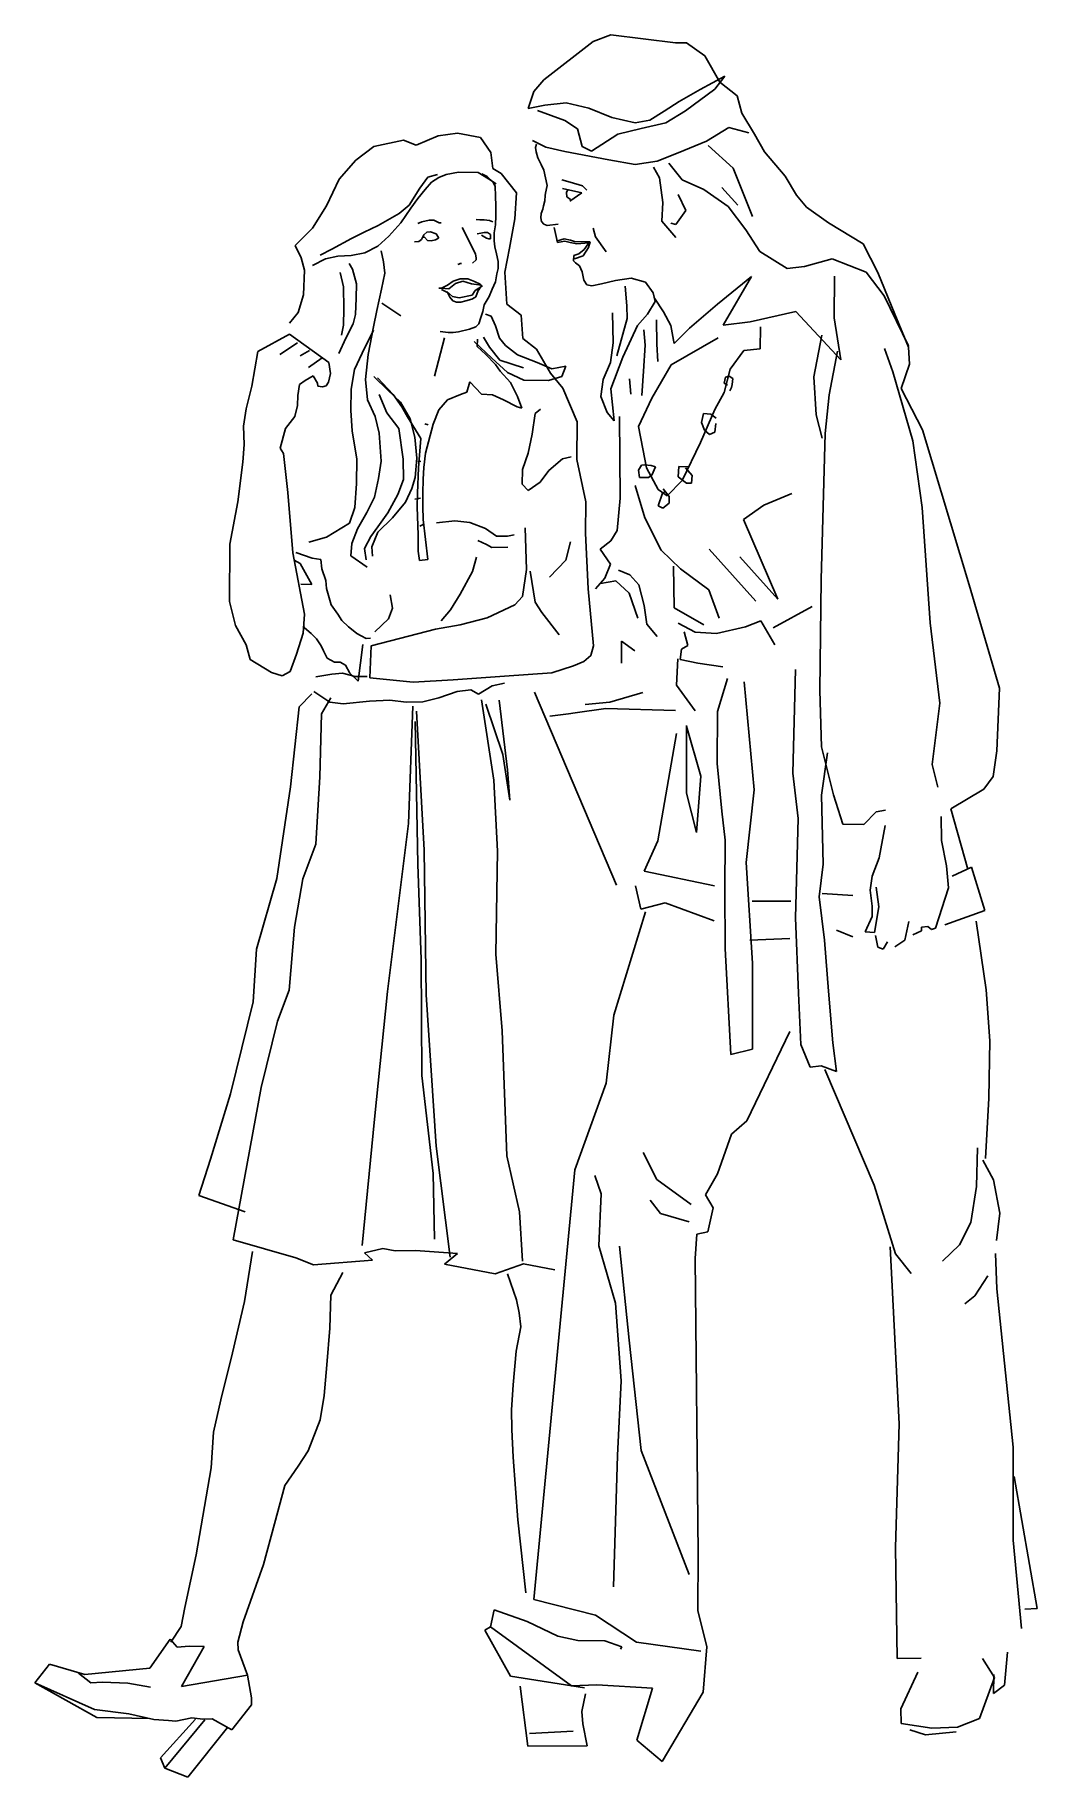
# Model space of a CAD drawing. Extents: x 349.4 to 359.1, y 157.5 to 174.4.
import ezdxf

# ---------------------------------------------------------------- set-up
doc = ezdxf.new("R2010")
doc.units = 0
doc.header["$LTSCALE"] = 12
doc.header["$MEASUREMENT"] = 0
doc.layers.get('0').update_dxf_attribs({"linetype": 'CONTINUOUS'})

# ---------------------------------------------------------------- blocks, each defined once
blk = doc.blocks.new('PEOPLE1')
for p, q in [((0.0229, 1.6618), (0.0056, 1.6554)), ((0.0858, 1.6542), (0.0229, 1.6618)), ((0.0056, 1.6554), (-0.042, 1.6181)), ((0.0965, 1.654), (0.0858, 1.6542)), ((0.1141, 1.6413), (0.0965, 1.654)), ((0.1287, 1.616), (0.1141, 1.6413)), ((-0.042, 1.6181), (-0.0517, 1.6069)), ((0.0891, 1.597), (0.1095, 1.6086)), ((0.1238, 1.6089), (0.0954, 1.5879)), ((0.1095, 1.6086), (0.1335, 1.6218)), ((0.1335, 1.6218), (0.1238, 1.6089)), ((0.1456, 1.6026), (0.1287, 1.616)), ((-0.0517, 1.6069), (-0.0574, 1.5903)), ((-0.0574, 1.5903), (-0.0412, 1.5936)), ((-0.0412, 1.5936), (-0.0205, 1.5957)), ((-0.0205, 1.5957), (0.0015, 1.5906)), ((0.0015, 1.5906), (0.024, 1.5814)), ((0.0747, 1.5878), (0.0891, 1.597)), ((0.1501, 1.5859), (0.1456, 1.6026)), ((-0.0219, 1.5786), (-0.0484, 1.5885)), ((-0.0095, 1.5706), (-0.0219, 1.5786)), ((0.024, 1.5814), (0.0465, 1.5763)), ((0.0465, 1.5763), (0.0608, 1.579)), ((0.0762, 1.5763), (0.0524, 1.5708)), ((0.0608, 1.579), (0.0747, 1.5878)), ((0.0954, 1.5879), (0.0762, 1.5763)), ((0.1624, 1.5655), (0.1501, 1.5859)), ((-0.1785, 1.5596), (-0.2071, 1.5534)), ((-0.1662, 1.5547), (-0.1785, 1.5596)), ((-0.1446, 1.5638), (-0.1662, 1.5547)), ((-0.1261, 1.5664), (-0.1446, 1.5638)), ((-0.1035, 1.562), (-0.1261, 1.5664)), ((-0.0937, 1.5476), (-0.1035, 1.562)), ((-0.0402, 1.5528), (-0.0532, 1.5592)), ((-0.005, 1.5533), (-0.0095, 1.5706)), ((0.0297, 1.5652), (0.004, 1.5489)), ((0.0524, 1.5708), (0.0297, 1.5652)), ((0.1159, 1.5586), (0.0884, 1.5471)), ((0.1375, 1.5718), (0.1159, 1.5586)), ((0.1569, 1.5668), (0.1375, 1.5718)), ((0.1721, 1.5482), (0.1624, 1.5655)), ((-0.2247, 1.5401), (-0.2409, 1.5218)), ((-0.2071, 1.5534), (-0.2247, 1.5401)), ((-0.0916, 1.5321), (-0.0937, 1.5476)), ((-0.0492, 1.5556), (-0.0501, 1.5524)), ((-0.0501, 1.5524), (-0.0495, 1.5483)), ((-0.0495, 1.5483), (-0.0479, 1.5423)), ((-0.0479, 1.5423), (-0.0448, 1.536)), ((-0.0218, 1.5486), (-0.0402, 1.5528)), ((0.021, 1.5404), (-0.0218, 1.5486)), ((0.004, 1.5489), (-0.005, 1.5533)), ((0.0466, 1.5359), (0.021, 1.5404)), ((0.0884, 1.5471), (0.068, 1.5391)), ((0.1175, 1.5543), (0.1416, 1.5325)), ((0.192, 1.5246), (0.1721, 1.5482)), ((-0.1548, 1.5236), (-0.1626, 1.513)), ((-0.1452, 1.5263), (-0.1548, 1.5236)), ((-0.1441, 1.5234), (-0.1513, 1.5187)), ((-0.1369, 1.5262), (-0.1441, 1.5234)), ((-0.125, 1.5284), (-0.1369, 1.5262)), ((-0.1059, 1.5281), (-0.125, 1.5284)), ((-0.0958, 1.522), (-0.1059, 1.5281)), ((-0.097, 1.5244), (-0.1024, 1.5268)), ((-0.0918, 1.519), (-0.097, 1.5244)), ((-0.0834, 1.5272), (-0.0916, 1.5321)), ((-0.0687, 1.5085), (-0.0834, 1.5272)), ((-0.0448, 1.536), (-0.0422, 1.5303)), ((-0.0422, 1.5303), (-0.0388, 1.5155)), ((0.068, 1.5391), (0.0466, 1.5359)), ((0.0644, 1.5332), (0.0701, 1.5229)), ((0.0701, 1.5229), (0.0733, 1.4991)), ((0.0792, 1.5371), (0.092, 1.5209)), ((0.1416, 1.5325), (0.1604, 1.4853)), ((0.203, 1.5061), (0.192, 1.5246)), ((-0.2409, 1.5218), (-0.2532, 1.4959)), ((-0.1626, 1.513), (-0.173, 1.4965)), ((-0.1573, 1.5117), (-0.1646, 1.5028)), ((-0.1513, 1.5187), (-0.1573, 1.5117)), ((-0.0883, 1.5171), (-0.0958, 1.522)), ((-0.0895, 1.5147), (-0.0918, 1.519)), ((-0.089, 1.5052), (-0.0895, 1.5147)), ((-0.0703, 1.483), (-0.0687, 1.5085)), ((-0.0407, 1.5058), (-0.0404, 1.5082)), ((-0.0404, 1.5082), (-0.0388, 1.5155)), ((-0.0247, 1.521), (-0.0165, 1.5188)), ((-0.0239, 1.5127), (-0.0051, 1.5083)), ((-0.0191, 1.5111), (-0.02, 1.5086)), ((-0.02, 1.5086), (-0.0198, 1.5044)), ((-0.0051, 1.5083), (-0.0169, 1.5002)), ((-0.0165, 1.5188), (-0.0045, 1.5151)), ((-0.0045, 1.5151), (-0.0003, 1.5111)), ((0.0882, 1.5067), (0.0958, 1.4911)), ((0.092, 1.5209), (0.1133, 1.5116)), ((0.1133, 1.5116), (0.1368, 1.4952)), ((0.1306, 1.5137), (0.1463, 1.4963)), ((0.2129, 1.4945), (0.203, 1.5061)), ((-0.2532, 1.4959), (-0.2666, 1.4742)), ((-0.173, 1.4965), (-0.1827, 1.4883)), ((-0.1712, 1.4934), (-0.1809, 1.4793)), ((-0.1646, 1.5028), (-0.1712, 1.4934)), ((-0.0886, 1.4957), (-0.089, 1.5052)), ((-0.0888, 1.4862), (-0.0886, 1.4957)), ((-0.0447, 1.4882), (-0.043, 1.4926)), ((-0.043, 1.4926), (-0.0423, 1.4957)), ((-0.0423, 1.4957), (-0.0412, 1.5005)), ((-0.0412, 1.5005), (-0.0407, 1.5058)), ((-0.0198, 1.5044), (-0.0162, 1.5018)), ((0.0733, 1.4991), (0.0724, 1.4808)), ((0.0958, 1.4911), (0.0861, 1.4775)), ((0.1368, 1.4952), (0.1538, 1.4724)), ((0.2341, 1.4794), (0.2129, 1.4945)), ((-0.2666, 1.4742), (-0.2835, 1.4571)), ((-0.203, 1.4767), (-0.2167, 1.4703)), ((-0.1827, 1.4883), (-0.203, 1.4767)), ((-0.1809, 1.4793), (-0.1925, 1.4664)), ((-0.1607, 1.4802), (-0.1643, 1.4785)), ((-0.1535, 1.4819), (-0.1607, 1.4802)), ((-0.1488, 1.4818), (-0.1535, 1.4819)), ((-0.1436, 1.4794), (-0.1488, 1.4818)), ((-0.1417, 1.4794), (-0.1436, 1.4794)), ((-0.1215, 1.4748), (-0.1084, 1.4491)), ((-0.1078, 1.4824), (-0.1043, 1.4823)), ((-0.1043, 1.4823), (-0.1, 1.4823)), ((-0.1, 1.4823), (-0.0948, 1.4815)), ((-0.0948, 1.4815), (-0.0917, 1.4803)), ((-0.0902, 1.4696), (-0.0889, 1.4773)), ((-0.0889, 1.4773), (-0.0888, 1.4862)), ((-0.0755, 1.4545), (-0.0703, 1.483)), ((-0.045, 1.484), (-0.0447, 1.4882)), ((-0.0445, 1.4806), (-0.045, 1.484)), ((-0.0421, 1.478), (-0.0445, 1.4806)), ((-0.039, 1.4766), (-0.0421, 1.478)), ((-0.039, 1.4766), (-0.0281, 1.4781)), ((-0.0321, 1.4746), (-0.029, 1.4603)), ((0.0057, 1.474), (0.008, 1.4658)), ((0.0724, 1.4808), (0.0859, 1.4651)), ((0.0861, 1.4775), (0.0813, 1.4788)), ((0.1538, 1.4724), (0.1677, 1.4513)), ((0.2677, 1.4587), (0.2341, 1.4794)), ((-0.2835, 1.4571), (-0.2778, 1.4451)), ((-0.2287, 1.4641), (-0.2479, 1.4537)), ((-0.2167, 1.4703), (-0.2287, 1.4641)), ((-0.2034, 1.4565), (-0.2159, 1.4501)), ((-0.1925, 1.4664), (-0.2034, 1.4565)), ((-0.1676, 1.4607), (-0.1634, 1.4612)), ((-0.1634, 1.4612), (-0.161, 1.463)), ((-0.161, 1.463), (-0.1585, 1.4677)), ((-0.158, 1.4653), (-0.1592, 1.4654)), ((-0.1585, 1.4677), (-0.1556, 1.4701)), ((-0.155, 1.4622), (-0.158, 1.4653)), ((-0.1556, 1.4701), (-0.152, 1.4705)), ((-0.1515, 1.4617), (-0.155, 1.4622)), ((-0.152, 1.4705), (-0.1466, 1.4687)), ((-0.1474, 1.4628), (-0.1515, 1.4617)), ((-0.1443, 1.4645), (-0.1474, 1.4628)), ((-0.1466, 1.4687), (-0.1443, 1.4651)), ((-0.1443, 1.4651), (-0.1443, 1.4645)), ((-0.1069, 1.4686), (-0.1033, 1.4692)), ((-0.1033, 1.4692), (-0.1002, 1.4697)), ((-0.0979, 1.4644), (-0.1026, 1.4674)), ((-0.1002, 1.4697), (-0.0967, 1.4697)), ((-0.0956, 1.4637), (-0.0979, 1.4644)), ((-0.0967, 1.4697), (-0.0938, 1.4679)), ((-0.0939, 1.4637), (-0.0956, 1.4637)), ((-0.0938, 1.4679), (-0.0939, 1.4637)), ((-0.0939, 1.4637), (-0.0939, 1.4637)), ((-0.0903, 1.4619), (-0.0902, 1.4696)), ((-0.0897, 1.456), (-0.0903, 1.4619)), ((-0.0881, 1.4493), (-0.0897, 1.456)), ((-0.0297, 1.4615), (-0.0225, 1.4637)), ((-0.029, 1.4603), (-0.0219, 1.4614)), ((-0.0225, 1.4637), (-0.0164, 1.4625)), ((-0.0219, 1.4614), (-0.0165, 1.4601)), ((-0.0165, 1.4601), (-0.01, 1.4588)), ((-0.0164, 1.4625), (-0.0124, 1.4612)), ((-0.0124, 1.4612), (0.0027, 1.4607)), ((-0.01, 1.4588), (0.0014, 1.4598)), ((0.0013, 1.4553), (-0.0041, 1.4472)), ((0.0014, 1.4598), (-0.003, 1.4534)), ((0.0027, 1.4607), (0.0013, 1.4553)), ((0.008, 1.4658), (0.0184, 1.4512)), ((0.2821, 1.4311), (0.2677, 1.4587)), ((-0.2778, 1.4451), (-0.2744, 1.4332)), ((-0.254, 1.4443), (-0.2667, 1.4378)), ((-0.2479, 1.4537), (-0.2594, 1.4479)), ((-0.2421, 1.447), (-0.254, 1.4443)), ((-0.229, 1.4474), (-0.2421, 1.447)), ((-0.231, 1.4396), (-0.228, 1.4343)), ((-0.2159, 1.4501), (-0.229, 1.4474)), ((-0.1999, 1.4522), (-0.1977, 1.4415)), ((-0.1977, 1.4415), (-0.1966, 1.4303)), ((-0.1245, 1.4392), (-0.1257, 1.4387)), ((-0.1233, 1.4398), (-0.1245, 1.4392)), ((-0.1221, 1.4398), (-0.1233, 1.4398)), ((-0.1078, 1.4432), (-0.1114, 1.4402)), ((-0.1084, 1.4491), (-0.1077, 1.4449)), ((-0.1077, 1.4449), (-0.1078, 1.4432)), ((-0.0864, 1.4416), (-0.0881, 1.4493)), ((-0.0865, 1.435), (-0.0864, 1.4416)), ((-0.0801, 1.4313), (-0.0755, 1.4545)), ((-0.0131, 1.4476), (-0.0132, 1.4422)), ((-0.0132, 1.4422), (-0.0115, 1.4405)), ((-0.0083, 1.4492), (-0.0131, 1.4476)), ((-0.0041, 1.4472), (-0.0125, 1.4443)), ((-0.0115, 1.4405), (-0.0075, 1.4376)), ((-0.003, 1.4534), (-0.0083, 1.4492)), ((0.1677, 1.4513), (0.1941, 1.4349)), ((0.2108, 1.437), (0.2378, 1.4442)), ((0.2378, 1.4442), (0.2708, 1.4313)), ((-0.2744, 1.4332), (-0.2754, 1.4094)), ((-0.2399, 1.431), (-0.2366, 1.4171)), ((-0.228, 1.4343), (-0.2241, 1.42)), ((-0.1966, 1.4303), (-0.1998, 1.4149)), ((-0.1355, 1.4186), (-0.1302, 1.4226)), ((-0.1302, 1.4226), (-0.1235, 1.4249)), ((-0.1278, 1.4202), (-0.1207, 1.4225)), ((-0.1235, 1.4249), (-0.1159, 1.4248)), ((-0.1207, 1.4225), (-0.1124, 1.42)), ((-0.1159, 1.4248), (-0.1093, 1.4223)), ((-0.1093, 1.4223), (-0.1041, 1.4198)), ((-0.0922, 1.4149), (-0.0891, 1.422)), ((-0.0891, 1.422), (-0.0878, 1.4298)), ((-0.0878, 1.4298), (-0.0865, 1.435)), ((-0.0782, 1.4004), (-0.0801, 1.4313)), ((-0.0075, 1.4376), (-0.005, 1.4317)), ((-0.005, 1.4317), (-0.0034, 1.4237)), ((-0.0034, 1.4237), (-0.0005, 1.4189)), ((0.0138, 1.4199), (0.0275, 1.4232)), ((0.0275, 1.4232), (0.0425, 1.4254)), ((0.0425, 1.4254), (0.0567, 1.4216)), ((0.0567, 1.4216), (0.0641, 1.4113)), ((0.1265, 1.4003), (0.1595, 1.4271)), ((0.1595, 1.4271), (0.1321, 1.38)), ((0.1941, 1.4349), (0.2108, 1.437)), ((0.2398, 1.3871), (0.2399, 1.4275)), ((0.2708, 1.4313), (0.2883, 1.4084)), ((0.2987, 1.3904), (0.2821, 1.4311)), ((-0.2754, 1.4094), (-0.2805, 1.3923)), ((-0.2366, 1.4171), (-0.2364, 1.3957)), ((-0.2244, 1.4062), (-0.2251, 1.3903)), ((-0.2241, 1.42), (-0.2244, 1.4062)), ((-0.1998, 1.4149), (-0.2043, 1.394)), ((-0.1439, 1.4157), (-0.1415, 1.4157)), ((-0.1422, 1.4157), (-0.1344, 1.415)), ((-0.1415, 1.4157), (-0.1355, 1.4186)), ((-0.1356, 1.4115), (-0.1415, 1.4145)), ((-0.1363, 1.4127), (-0.1309, 1.4078)), ((-0.1333, 1.4072), (-0.1356, 1.4115)), ((-0.1344, 1.415), (-0.1278, 1.4202)), ((-0.1305, 1.4036), (-0.1333, 1.4072)), ((-0.1309, 1.4078), (-0.1243, 1.4065)), ((-0.1243, 1.4065), (-0.1118, 1.409)), ((-0.1119, 1.4052), (-0.1179, 1.4034)), ((-0.1124, 1.42), (-0.1029, 1.4186)), ((-0.109, 1.4068), (-0.1119, 1.4052)), ((-0.1118, 1.409), (-0.1089, 1.4134)), ((-0.1083, 1.4075), (-0.109, 1.4068)), ((-0.1089, 1.4134), (-0.1017, 1.4181)), ((-0.1059, 1.4134), (-0.1083, 1.4075)), ((-0.1041, 1.4158), (-0.1059, 1.4134)), ((-0.1041, 1.4198), (-0.1022, 1.4174)), ((-0.1001, 1.3996), (-0.0952, 1.4078)), ((-0.0952, 1.4078), (-0.0922, 1.4149)), ((-0.0005, 1.4189), (0.0043, 1.4181)), ((0.0043, 1.4181), (0.0138, 1.4199)), ((0.0369, 1.4176), (0.0385, 1.3986)), ((0.0641, 1.4113), (0.0659, 1.4029)), ((0.0741, 1.3928), (0.0653, 1.406)), ((0.2883, 1.4084), (0.3119, 1.3598)), ((-0.2805, 1.3923), (-0.289, 1.3818)), ((-0.2364, 1.3957), (-0.2367, 1.3798)), ((-0.2251, 1.3903), (-0.2271, 1.3813)), ((-0.2043, 1.394), (-0.2075, 1.3781)), ((-0.1995, 1.4011), (-0.1811, 1.3889)), ((-0.1269, 1.4023), (-0.1305, 1.4036)), ((-0.1227, 1.4023), (-0.1269, 1.4023)), ((-0.1179, 1.4034), (-0.1227, 1.4023)), ((-0.1034, 1.3872), (-0.1014, 1.3931)), ((-0.1014, 1.3931), (-0.1001, 1.3996)), ((-0.0986, 1.3907), (-0.0932, 1.3887)), ((-0.0932, 1.3887), (-0.0892, 1.3792)), ((-0.0641, 1.3895), (-0.0782, 1.4004)), ((-0.0626, 1.3669), (-0.0641, 1.3895)), ((0.0253, 1.3626), (0.0246, 1.3917)), ((0.0385, 1.3986), (0.0388, 1.3862)), ((0.0586, 1.3906), (0.0489, 1.3794)), ((0.0659, 1.4029), (0.0586, 1.3906)), ((0.081, 1.3796), (0.0741, 1.3928)), ((0.0993, 1.3769), (0.1265, 1.4003)), ((0.1583, 1.3831), (0.2025, 1.3931)), ((0.2025, 1.3931), (0.2462, 1.3461)), ((0.3118, 1.3586), (0.2987, 1.3904)), ((-0.2891, 1.3711), (-0.3196, 1.3542)), ((-0.2508, 1.3436), (-0.2891, 1.3711)), ((-0.2367, 1.3798), (-0.2385, 1.3703)), ((-0.2271, 1.3813), (-0.2345, 1.3672)), ((-0.2075, 1.3751), (-0.2186, 1.3527)), ((-0.2075, 1.3781), (-0.2126, 1.3514)), ((-0.1428, 1.3736), (-0.135, 1.3727)), ((-0.135, 1.3727), (-0.1303, 1.3727)), ((-0.1303, 1.3727), (-0.125, 1.3733)), ((-0.125, 1.3733), (-0.1143, 1.376)), ((-0.1143, 1.376), (-0.1083, 1.3783)), ((-0.1083, 1.3783), (-0.1052, 1.3813)), ((-0.1052, 1.3813), (-0.1034, 1.3872)), ((-0.0892, 1.3792), (-0.0852, 1.3672)), ((0.0388, 1.3862), (0.0287, 1.35)), ((0.0489, 1.3794), (0.0346, 1.3487)), ((0.0548, 1.3752), (0.0562, 1.3603)), ((0.0673, 1.3851), (0.0676, 1.3613)), ((0.0836, 1.3653), (0.081, 1.3796)), ((0.0843, 1.3622), (0.0993, 1.3769)), ((0.1321, 1.38), (0.1583, 1.3831)), ((0.1679, 1.3568), (0.1683, 1.3782)), ((0.2462, 1.3461), (0.2398, 1.3871)), ((-0.3196, 1.3542), (-0.3256, 1.3205)), ((-0.2814, 1.3626), (-0.2983, 1.3515)), ((-0.2697, 1.3553), (-0.2787, 1.35)), ((-0.2345, 1.3672), (-0.2412, 1.3525)), ((-0.1387, 1.3675), (-0.1483, 1.3302)), ((-0.0926, 1.3478), (-0.1097, 1.364)), ((-0.1066, 1.3664), (-0.1067, 1.3592)), ((-0.1067, 1.3592), (-0.0985, 1.3515)), ((-0.1006, 1.3681), (-0.0948, 1.3585)), ((-0.0948, 1.3585), (-0.085, 1.3458)), ((-0.0852, 1.3672), (-0.0793, 1.36)), ((-0.0793, 1.36), (-0.0676, 1.351)), ((-0.0492, 1.3566), (-0.0626, 1.3669)), ((-0.0358, 1.3332), (-0.0492, 1.3566)), ((0.0227, 1.3436), (0.0253, 1.3626)), ((0.0562, 1.3603), (0.0546, 1.3353)), ((0.0676, 1.3613), (0.0685, 1.3446)), ((0.1272, 1.3675), (0.0816, 1.3415)), ((0.0843, 1.3622), (0.0836, 1.3653)), ((0.1386, 1.3371), (0.1519, 1.3552)), ((0.1519, 1.3552), (0.1679, 1.3568)), ((0.2276, 1.3701), (0.2198, 1.3298)), ((0.2428, 1.3545), (0.235, 1.3123)), ((0.2967, 1.3346), (0.2887, 1.3573)), ((0.3128, 1.342), (0.3118, 1.3586)), ((-0.2574, 1.348), (-0.2706, 1.3387)), ((-0.2493, 1.3329), (-0.2508, 1.3436)), ((-0.226, 1.3368), (-0.2293, 1.3178)), ((-0.2186, 1.3527), (-0.226, 1.3368)), ((-0.2126, 1.3514), (-0.2154, 1.3271)), ((-0.0985, 1.3515), (-0.0891, 1.3418)), ((-0.0774, 1.3338), (-0.0926, 1.3478)), ((-0.0891, 1.3418), (-0.0845, 1.3351)), ((-0.085, 1.3458), (-0.0618, 1.3383)), ((-0.0676, 1.351), (-0.0487, 1.3435)), ((-0.0487, 1.3435), (-0.0345, 1.3374)), ((-0.0345, 1.3374), (-0.0207, 1.3401)), ((-0.0207, 1.3401), (-0.0246, 1.3301)), ((0.0153, 1.3271), (0.0227, 1.3436)), ((0.0346, 1.3487), (0.0229, 1.318)), ((0.0816, 1.3415), (0.0626, 1.309)), ((0.1328, 1.3146), (0.1386, 1.3371)), ((0.3048, 1.3183), (0.3128, 1.342)), ((-0.3256, 1.3205), (-0.3312, 1.2985)), ((-0.281, 1.3115), (-0.2792, 1.3222)), ((-0.2792, 1.3222), (-0.2737, 1.3262)), ((-0.2737, 1.3262), (-0.266, 1.3308)), ((-0.266, 1.3308), (-0.2618, 1.3236)), ((-0.2618, 1.3236), (-0.2614, 1.3207)), ((-0.2614, 1.3207), (-0.2571, 1.32)), ((-0.2571, 1.32), (-0.2535, 1.3211)), ((-0.2535, 1.3211), (-0.2511, 1.3246)), ((-0.2511, 1.3246), (-0.2493, 1.3329)), ((-0.2154, 1.3271), (-0.2133, 1.3074)), ((-0.207, 1.3299), (-0.1937, 1.3166)), ((-0.1883, 1.3124), (-0.2035, 1.3286)), ((-0.1139, 1.3249), (-0.1169, 1.3149)), ((-0.1027, 1.3128), (-0.1139, 1.3249)), ((-0.0845, 1.3351), (-0.0746, 1.3242)), ((-0.0615, 1.3264), (-0.0774, 1.3338)), ((-0.0746, 1.3242), (-0.0677, 1.3105)), ((-0.0377, 1.326), (-0.0615, 1.3264)), ((-0.0246, 1.3301), (-0.0377, 1.326)), ((-0.0236, 1.3187), (-0.0358, 1.3332)), ((0.0133, 1.3105), (0.0153, 1.3271)), ((0.0409, 1.3279), (0.0424, 1.3129)), ((0.0546, 1.3353), (0.0531, 1.3116)), ((0.1342, 1.3293), (0.1329, 1.3234)), ((0.1329, 1.3234), (0.136, 1.3216)), ((0.1378, 1.3304), (0.1342, 1.3293)), ((0.1413, 1.328), (0.1378, 1.3304)), ((0.14, 1.3192), (0.1407, 1.3221)), ((0.1407, 1.3221), (0.1413, 1.328)), ((0.2198, 1.3298), (0.2223, 1.2929)), ((0.3159, 1.2675), (0.2967, 1.3346)), ((-0.2812, 1.302), (-0.281, 1.3115)), ((-0.2293, 1.3178), (-0.2296, 1.2969)), ((-0.2133, 1.3074), (-0.2059, 1.2913)), ((-0.202, 1.3126), (-0.1945, 1.2947)), ((-0.1937, 1.3166), (-0.1813, 1.3052)), ((-0.1801, 1.3004), (-0.1883, 1.3124)), ((-0.1813, 1.3052), (-0.172, 1.2889)), ((-0.1355, 1.3074), (-0.144, 1.2975)), ((-0.1229, 1.3126), (-0.1355, 1.3074)), ((-0.1169, 1.3149), (-0.1229, 1.3126)), ((-0.092, 1.3121), (-0.1027, 1.3128)), ((-0.0814, 1.3072), (-0.092, 1.3121)), ((-0.0679, 1.3004), (-0.0814, 1.3072)), ((-0.0677, 1.3105), (-0.0636, 1.2991)), ((-0.0236, 1.3187), (-0.0097, 1.2859)), ((0.0195, 1.2949), (0.0133, 1.3105)), ((0.0229, 1.318), (0.026, 1.287)), ((0.0626, 1.309), (0.0497, 1.2814)), ((0.1237, 1.298), (0.1328, 1.3146)), ((0.1383, 1.3162), (0.14, 1.3192)), ((0.235, 1.3123), (0.2309, 1.2748)), ((0.3255, 1.2783), (0.3048, 1.3183)), ((-0.3312, 1.2985), (-0.3338, 1.2819)), ((-0.2929, 1.2794), (-0.2837, 1.2913)), ((-0.2837, 1.2913), (-0.2812, 1.302)), ((-0.2296, 1.2969), (-0.2281, 1.2772)), ((-0.2059, 1.2913), (-0.2019, 1.2751)), ((-0.1945, 1.2947), (-0.1829, 1.2796)), ((-0.1744, 1.2908), (-0.1801, 1.3004)), ((-0.1616, 1.2697), (-0.1744, 1.2908)), ((-0.172, 1.2889), (-0.1675, 1.271)), ((-0.144, 1.2975), (-0.1495, 1.2838)), ((-0.0636, 1.2991), (-0.0679, 1.3004)), ((-0.0506, 1.2941), (-0.0533, 1.274)), ((-0.0453, 1.2983), (-0.0506, 1.2941)), ((0.026, 1.287), (0.0195, 1.2949)), ((0.0314, 1.2912), (0.032, 1.212)), ((0.1101, 1.266), (0.1237, 1.298)), ((0.1129, 1.294), (0.1109, 1.2852)), ((0.1201, 1.2933), (0.1129, 1.294)), ((0.1253, 1.2897), (0.1201, 1.2933)), ((0.2223, 1.2929), (0.2279, 1.2701)), ((-0.3338, 1.2819), (-0.3329, 1.2641)), ((-0.298, 1.2605), (-0.2929, 1.2794)), ((-0.2281, 1.2772), (-0.2237, 1.2498)), ((-0.2019, 1.2751), (-0.2, 1.2477)), ((-0.1829, 1.2796), (-0.1786, 1.2498)), ((-0.1675, 1.271), (-0.1655, 1.2508)), ((-0.1639, 1.2412), (-0.1616, 1.2697)), ((-0.1578, 1.2839), (-0.1543, 1.2832)), ((-0.1495, 1.2838), (-0.1571, 1.2554)), ((-0.0533, 1.274), (-0.0572, 1.2555)), ((-0.0097, 1.2859), (-0.0102, 1.2495)), ((0.0497, 1.2814), (0.0541, 1.2597)), ((0.1109, 1.2852), (0.1139, 1.2778)), ((0.1139, 1.2778), (0.1186, 1.2737)), ((0.1186, 1.2737), (0.1239, 1.276)), ((0.1239, 1.276), (0.1247, 1.2843)), ((0.2309, 1.2748), (0.227, 1.1329)), ((0.3707, 1.1276), (0.3255, 1.2783)), ((-0.3329, 1.2641), (-0.3344, 1.2468)), ((-0.295, 1.2552), (-0.298, 1.2605)), ((-0.2908, 1.2175), (-0.295, 1.2552)), ((-0.1571, 1.2554), (-0.1585, 1.2416)), ((-0.0572, 1.2555), (-0.0629, 1.2396)), ((0.0541, 1.2597), (0.0574, 1.2413)), ((0.0922, 1.2289), (0.1101, 1.266)), ((0.325, 1.2027), (0.3159, 1.2675)), ((-0.3344, 1.2468), (-0.3392, 1.2083)), ((-0.2237, 1.2498), (-0.2241, 1.226)), ((-0.2, 1.2477), (-0.2026, 1.2311)), ((-0.1786, 1.2498), (-0.1784, 1.2301)), ((-0.1655, 1.2508), (-0.167, 1.2318)), ((-0.1648, 1.2168), (-0.1639, 1.2412)), ((-0.1643, 1.2477), (-0.1614, 1.2476)), ((-0.1585, 1.2416), (-0.1593, 1.2304)), ((-0.0629, 1.2396), (-0.0631, 1.2254)), ((-0.0457, 1.2275), (-0.0372, 1.2386)), ((-0.0372, 1.2386), (-0.024, 1.2502)), ((-0.024, 1.2502), (-0.0156, 1.252)), ((-0.0102, 1.2495), (-0.0014, 1.2083)), ((0.0527, 1.2438), (0.0496, 1.2391)), ((0.0496, 1.2391), (0.0506, 1.2319)), ((0.0551, 1.2443), (0.0527, 1.2438)), ((0.0622, 1.2436), (0.0551, 1.2443)), ((0.0574, 1.2413), (0.069, 1.2203)), ((0.0663, 1.2424), (0.0622, 1.2436)), ((0.0626, 1.2341), (0.0663, 1.2424)), ((0.0889, 1.2425), (0.0882, 1.2325)), ((0.0979, 1.2424), (0.0889, 1.2425)), ((0.1018, 1.234), (0.0955, 1.2412)), ((-0.2241, 1.226), (-0.2257, 1.2029)), ((-0.2026, 1.2311), (-0.2065, 1.2127)), ((-0.1784, 1.2301), (-0.1839, 1.2154)), ((-0.1702, 1.2211), (-0.1763, 1.2081)), ((-0.167, 1.2318), (-0.1702, 1.2211)), ((-0.1593, 1.2304), (-0.1595, 1.2167)), ((-0.0631, 1.2254), (-0.0572, 1.2193)), ((-0.0572, 1.2193), (-0.0457, 1.2275)), ((0.0465, 1.2242), (0.056, 1.1926)), ((0.0506, 1.2319), (0.0596, 1.2318)), ((0.0596, 1.2318), (0.0626, 1.2341)), ((0.069, 1.2203), (0.0777, 1.2142)), ((0.0761, 1.2184), (0.073, 1.2166)), ((0.0796, 1.2136), (0.0737, 1.2209)), ((0.0777, 1.2142), (0.0922, 1.2289)), ((0.0882, 1.2325), (0.0964, 1.2265)), ((0.0964, 1.2265), (0.1012, 1.2264)), ((0.1012, 1.2264), (0.1018, 1.234)), ((-0.3392, 1.2083), (-0.347, 1.1673)), ((-0.2858, 1.1587), (-0.2908, 1.2175)), ((-0.2257, 1.2029), (-0.2307, 1.1876)), ((-0.2065, 1.2127), (-0.2139, 1.198)), ((-0.1839, 1.2154), (-0.1936, 1.1977)), ((-0.1763, 1.2081), (-0.189, 1.1929)), ((-0.1673, 1.2109), (-0.162, 1.212)), ((-0.165, 1.2032), (-0.1648, 1.2168)), ((-0.1642, 1.1763), (-0.165, 1.2032)), ((-0.1595, 1.2167), (-0.1597, 1.2036)), ((-0.1597, 1.2036), (-0.1593, 1.1912)), ((-0.0014, 1.2083), (-0.0018, 1.178)), ((0.032, 1.212), (0.0291, 1.1804)), ((0.073, 1.2166), (0.0687, 1.2043)), ((0.0687, 1.2043), (0.0735, 1.2023)), ((0.0735, 1.2023), (0.0795, 1.207)), ((0.0795, 1.207), (0.0796, 1.2136)), ((0.1715, 1.2051), (0.1518, 1.1911)), ((0.1985, 1.2165), (0.1715, 1.2051)), ((0.3328, 1.0908), (0.325, 1.2027)), ((-0.2307, 1.1876), (-0.253, 1.1741)), ((-0.2139, 1.198), (-0.2231, 1.182)), ((-0.1936, 1.1977), (-0.2034, 1.1841)), ((-0.189, 1.1929), (-0.2034, 1.1788)), ((-0.1624, 1.1846), (-0.1593, 1.1864)), ((-0.1593, 1.1912), (-0.1546, 1.1524)), ((-0.1284, 1.19), (-0.1462, 1.1879)), ((-0.1141, 1.1881), (-0.1284, 1.19)), ((-0.0988, 1.1824), (-0.1141, 1.1881)), ((0.056, 1.1926), (0.0716, 1.1614)), ((0.1518, 1.1911), (0.185, 1.1138)), ((-0.253, 1.1741), (-0.2702, 1.1692)), ((-0.2286, 1.1678), (-0.2295, 1.1559)), ((-0.2231, 1.182), (-0.2286, 1.1678)), ((-0.2101, 1.1747), (-0.2163, 1.1629)), ((-0.2034, 1.1841), (-0.2101, 1.1747)), ((-0.2034, 1.1788), (-0.2091, 1.1646)), ((-0.164, 1.1604), (-0.1642, 1.1763)), ((-0.0978, 1.167), (-0.1061, 1.1707)), ((-0.0882, 1.1751), (-0.0988, 1.1824)), ((-0.0775, 1.175), (-0.0882, 1.1751)), ((-0.071, 1.1761), (-0.0775, 1.175)), ((-0.0589, 1.1426), (-0.0602, 1.183)), ((-0.0162, 1.1693), (-0.0208, 1.1515)), ((-0.0018, 1.178), (0.0009, 1.1238)), ((0.023, 1.1705), (0.0127, 1.1624)), ((0.0291, 1.1804), (0.023, 1.1705)), ((-0.347, 1.1673), (-0.3472, 1.1114)), ((-0.2743, 1.0991), (-0.2858, 1.1587)), ((-0.2844, 1.1516), (-0.2788, 1.1484)), ((-0.2669, 1.1536), (-0.2829, 1.1592)), ((-0.2586, 1.1523), (-0.2669, 1.1536)), ((-0.2575, 1.1433), (-0.2586, 1.1523)), ((-0.2295, 1.1559), (-0.2135, 1.145)), ((-0.2163, 1.1629), (-0.2146, 1.1521)), ((-0.2091, 1.1646), (-0.2086, 1.1556)), ((-0.1629, 1.1513), (-0.164, 1.1604)), ((-0.1546, 1.1524), (-0.1629, 1.1513)), ((-0.1075, 1.1547), (-0.1113, 1.1405)), ((-0.0926, 1.164), (-0.0978, 1.167)), ((-0.0771, 1.1643), (-0.0926, 1.164)), ((-0.0208, 1.1515), (-0.0365, 1.1351)), ((0.0127, 1.1624), (0.0227, 1.1479)), ((0.0716, 1.1614), (0.0904, 1.1433)), ((0.1185, 1.1624), (0.1636, 1.1118)), ((0.185, 1.1138), (0.1481, 1.1548)), ((-0.2788, 1.1484), (-0.2673, 1.128)), ((-0.2536, 1.132), (-0.2575, 1.1433)), ((-0.1113, 1.1405), (-0.1235, 1.1186)), ((-0.0629, 1.1165), (-0.0589, 1.1426)), ((-0.0554, 1.1408), (-0.0506, 1.111)), ((0.017, 1.1343), (0.008, 1.1237)), ((0.0227, 1.1479), (0.017, 1.1343)), ((0.0302, 1.1419), (0.0415, 1.1374)), ((0.0415, 1.1374), (0.0502, 1.1278)), ((0.0838, 1.1458), (0.0843, 1.1054)), ((0.0904, 1.1433), (0.1179, 1.1227)), ((-0.2673, 1.128), (-0.278, 1.1282)), ((-0.2531, 1.1242), (-0.2536, 1.132)), ((-0.2485, 1.1082), (-0.2531, 1.1242)), ((-0.1913, 1.118), (-0.1891, 1.1049)), ((-0.1235, 1.1186), (-0.1328, 1.1033)), ((0.0009, 1.1238), (0.006, 1.0685)), ((0.0129, 1.1291), (0.0277, 1.1317)), ((0.0277, 1.1317), (0.0406, 1.1196)), ((0.0406, 1.1196), (0.0492, 1.0952)), ((0.0502, 1.1278), (0.0553, 1.1075)), ((0.1179, 1.1227), (0.1282, 1.0952)), ((0.227, 1.1329), (0.2258, 1.0252)), ((0.4001, 1.0272), (0.3707, 1.1276)), ((-0.3472, 1.1114), (-0.3416, 1.0882)), ((-0.2422, 1.0991), (-0.2485, 1.1082)), ((-0.1891, 1.1049), (-0.1929, 1.0947)), ((-0.1328, 1.1033), (-0.1418, 1.0927)), ((-0.0972, 1.0956), (-0.0702, 1.1083)), ((-0.0702, 1.1083), (-0.0629, 1.1165)), ((-0.0506, 1.111), (-0.0441, 1.1007)), ((-0.0441, 1.1007), (-0.0273, 1.0791)), ((0.0553, 1.1075), (0.0579, 1.0896)), ((0.0843, 1.1054), (0.1133, 1.0888)), ((0.1804, 1.086), (0.2182, 1.1068)), ((-0.3416, 1.0882), (-0.3312, 1.0695)), ((-0.2758, 1.0806), (-0.2743, 1.0991)), ((-0.2745, 1.086), (-0.2753, 1.0874)), ((-0.268, 1.0804), (-0.2745, 1.086)), ((-0.2381, 1.0931), (-0.2422, 1.0991)), ((-0.2317, 1.087), (-0.2381, 1.0931)), ((-0.2287, 1.0846), (-0.2317, 1.087)), ((-0.2235, 1.0804), (-0.2287, 1.0846)), ((-0.1929, 1.0947), (-0.2062, 1.0819)), ((-0.1736, 1.0778), (-0.1473, 1.0845)), ((-0.1473, 1.0845), (-0.1235, 1.0889)), ((-0.1235, 1.0889), (-0.0972, 1.0956)), ((0.0579, 1.0896), (0.0679, 1.0776)), ((0.0884, 1.0903), (0.1049, 1.0818)), ((0.1256, 1.0803), (0.1537, 1.0869)), ((0.1537, 1.0869), (0.1686, 1.0927)), ((0.1686, 1.0927), (0.182, 1.0693)), ((0.3423, 1.0127), (0.3328, 1.0908)), ((-0.3312, 1.0695), (-0.3273, 1.0552)), ((-0.2821, 1.0605), (-0.2758, 1.0806)), ((-0.2628, 1.0751), (-0.268, 1.0804)), ((-0.2582, 1.0684), (-0.2628, 1.0751)), ((-0.2559, 1.0636), (-0.2582, 1.0684)), ((-0.2193, 1.078), (-0.2235, 1.0804)), ((-0.2177, 1.0696), (-0.2224, 1.034)), ((-0.2146, 1.0755), (-0.2193, 1.078)), ((-0.2105, 1.076), (-0.2146, 1.0755)), ((-0.2111, 1.0374), (-0.2099, 1.0683)), ((-0.2099, 1.0683), (-0.1736, 1.0778)), ((0.006, 1.0685), (0.0034, 1.0591)), ((0.0331, 1.0515), (0.0334, 1.0729)), ((0.0334, 1.0729), (0.0463, 1.0637)), ((0.0975, 1.0688), (0.0915, 1.0653)), ((0.0942, 1.0819), (0.0975, 1.0688)), ((0.1049, 1.0818), (0.1256, 1.0803)), ((-0.3273, 1.0552), (-0.3066, 1.0425)), ((-0.2883, 1.0434), (-0.2821, 1.0605)), ((-0.2524, 1.0564), (-0.2559, 1.0636)), ((-0.2453, 1.0527), (-0.2524, 1.0564)), ((-0.2399, 1.0527), (-0.2453, 1.0527)), ((-0.2347, 1.0497), (-0.2399, 1.0527)), ((-0.2306, 1.0418), (-0.2347, 1.0497)), ((-0.0134, 1.0491), (-0.0344, 1.0423)), ((-0.0033, 1.0532), (-0.0134, 1.0491)), ((0.0034, 1.0591), (-0.0033, 1.0532)), ((0.0878, 1.0559), (0.0867, 1.0304)), ((0.0915, 1.0653), (0.0902, 1.0553)), ((0.0902, 1.0553), (0.1073, 1.0515)), ((0.1073, 1.0515), (0.1317, 1.0481)), ((-0.3066, 1.0425), (-0.296, 1.0393)), ((-0.296, 1.0393), (-0.2883, 1.0434)), ((-0.2634, 1.0382), (-0.2479, 1.0409)), ((-0.2479, 1.0409), (-0.2377, 1.0419)), ((-0.2377, 1.0419), (-0.2253, 1.0388)), ((-0.2224, 1.034), (-0.2306, 1.0418)), ((-0.2253, 1.0388), (-0.2135, 1.0387)), ((-0.1689, 1.0332), (-0.2111, 1.0374)), ((-0.1303, 1.0355), (-0.1689, 1.0332)), ((-0.0803, 1.039), (-0.1303, 1.0355)), ((-0.0804, 1.0323), (-0.0923, 1.0296)), ((-0.0344, 1.0423), (-0.0803, 1.039)), ((0.1363, 1.0368), (0.1263, 1.0048)), ((0.1619, 0.9287), (0.1522, 1.0335)), ((0.2023, 1.0453), (0.1996, 0.9447)), ((-0.2672, 1.0217), (-0.2798, 1.0093)), ((-0.25, 1.0136), (-0.2653, 1.024)), ((-0.2488, 1.0178), (-0.258, 1.0025)), ((-0.1917, 1.0157), (-0.2114, 1.0148)), ((-0.1758, 1.0136), (-0.1917, 1.0157)), ((-0.1441, 1.0179), (-0.1596, 1.014)), ((-0.1262, 1.0242), (-0.1441, 1.0179)), ((-0.1131, 1.0257), (-0.1262, 1.0242)), ((-0.1055, 1.0215), (-0.1131, 1.0257)), ((-0.0923, 1.0296), (-0.1055, 1.0215)), ((-0.0907, 0.9381), (-0.1025, 1.016)), ((-0.0774, 0.9479), (-0.0854, 1.0158)), ((-0.0513, 1.0236), (0.0285, 0.8361)), ((0.0218, 1.0136), (0.054, 1.0231)), ((0.0867, 1.0304), (0.1049, 1.0052)), ((0.2258, 1.0252), (0.2273, 0.9705)), ((0.3975, 0.9666), (0.4001, 1.0272)), ((-0.2798, 1.0093), (-0.2882, 0.9315)), ((-0.258, 1.0025), (-0.2595, 0.9412)), ((-0.237, 1.0122), (-0.25, 1.0136)), ((-0.2114, 1.0148), (-0.237, 1.0122)), ((-0.1596, 1.014), (-0.1758, 1.0136)), ((-0.1692, 1.0099), (-0.1734, 0.8959)), ((-0.1657, 1.0051), (-0.1583, 0.87)), ((-0.0985, 1.0119), (-0.082, 0.9629)), ((-0.0362, 1.0002), (-0.0183, 1.0023)), ((-0.0183, 1.0023), (-0.0117, 1.0034)), ((-0.0117, 1.0034), (0.0181, 1.0077)), ((-0.0021, 1.0116), (0.0218, 1.0136)), ((0.0181, 1.0077), (0.0858, 1.0055)), ((0.1263, 1.0048), (0.126, 0.9542)), ((0.3347, 0.9533), (0.3423, 1.0127)), ((-0.1645, 0.8565), (-0.1671, 0.9951)), ((0.0867, 0.9834), (0.0684, 0.879)), ((0.0963, 0.991), (0.0965, 0.9254)), ((0.1103, 0.942), (0.0963, 0.9903)), ((0.2273, 0.9705), (0.2391, 0.9239)), ((0.394, 0.9417), (0.3975, 0.9666)), ((-0.082, 0.9629), (-0.075, 0.9186)), ((-0.075, 0.9186), (-0.0774, 0.9479)), ((0.126, 0.9542), (0.1307, 0.9078)), ((0.2273, 0.9234), (0.2332, 0.9644)), ((0.3403, 0.9313), (0.3347, 0.9533)), ((-0.2882, 0.9315), (-0.3014, 0.8425)), ((-0.2595, 0.9412), (-0.2636, 0.8759)), ((-0.087, 0.8689), (-0.0907, 0.9381)), ((0.1059, 0.8873), (0.1103, 0.942)), ((0.1996, 0.9447), (0.2048, 0.9007)), ((0.385, 0.9294), (0.394, 0.9417)), ((0.0965, 0.9254), (0.1059, 0.8873)), ((0.1542, 0.858), (0.1619, 0.9287)), ((0.2291, 0.8563), (0.2273, 0.9234)), ((0.2391, 0.9239), (0.2482, 0.8952)), ((0.3531, 0.9102), (0.385, 0.9294)), ((0.1307, 0.9078), (0.1338, 0.8797)), ((0.2048, 0.9007), (0.2021, 0.8044)), ((0.2684, 0.8949), (0.2805, 0.9071)), ((0.2805, 0.9071), (0.2894, 0.9089)), ((0.3438, 0.8795), (0.3435, 0.9026)), ((0.3695, 0.8517), (0.3531, 0.9102)), ((-0.1734, 0.8959), (-0.1938, 0.7326)), ((0.2482, 0.8952), (0.2684, 0.8949)), ((0.2891, 0.8939), (0.2834, 0.8626)), ((-0.2636, 0.8759), (-0.276, 0.8421)), ((-0.1583, 0.87), (-0.1564, 0.7296)), ((-0.0886, 0.769), (-0.087, 0.8689)), ((0.0684, 0.879), (0.0554, 0.8495)), ((0.1338, 0.8797), (0.1336, 0.8321)), ((0.3487, 0.8549), (0.3438, 0.8795)), ((-0.1612, 0.7637), (-0.1645, 0.8565)), ((0.0554, 0.8495), (0.1236, 0.8353)), ((0.1605, 0.7604), (0.1542, 0.858)), ((0.225, 0.8248), (0.2291, 0.8563)), ((0.2834, 0.8626), (0.2765, 0.8448)), ((0.3507, 0.8335), (0.3487, 0.8549)), ((0.3544, 0.8448), (0.3731, 0.8534)), ((0.386, 0.8115), (0.3731, 0.8534)), ((-0.3014, 0.8425), (-0.321, 0.7738)), ((-0.276, 0.8421), (-0.2843, 0.7953)), ((0.0468, 0.8353), (0.0519, 0.8127)), ((0.1336, 0.8321), (0.1339, 0.7745)), ((0.2765, 0.8448), (0.2746, 0.8311)), ((0.2746, 0.8311), (0.2767, 0.8156)), ((0.2831, 0.815), (0.2806, 0.8341)), ((0.3382, 0.7944), (0.3507, 0.8335)), ((0.0519, 0.8127), (0.0758, 0.8188)), ((0.0758, 0.8188), (0.1231, 0.8014)), ((0.1602, 0.8205), (0.1976, 0.8204)), ((0.2303, 0.7825), (0.225, 0.8248)), ((0.2281, 0.8278), (0.2578, 0.8261)), ((0.2767, 0.8156), (0.2765, 0.8056)), ((0.2787, 0.7901), (0.2831, 0.815)), ((-0.2843, 0.7953), (-0.2895, 0.7341)), ((0.0566, 0.8102), (0.0259, 0.7096)), ((0.2021, 0.8044), (0.2052, 0.7311)), ((0.2765, 0.8056), (0.2697, 0.7908)), ((0.3083, 0.7825), (0.3121, 0.8008)), ((0.3246, 0.7953), (0.3306, 0.7958)), ((0.3246, 0.7918), (0.3246, 0.7953)), ((0.3306, 0.7958), (0.3341, 0.7928)), ((0.3472, 0.7974), (0.386, 0.8115)), ((0.3872, 0.7342), (0.3775, 0.801)), ((0.1578, 0.7825), (0.1965, 0.7843)), ((0.2343, 0.733), (0.2303, 0.7825)), ((0.2419, 0.7924), (0.2577, 0.7857)), ((0.2697, 0.7908), (0.2787, 0.7901)), ((0.2798, 0.787), (0.282, 0.7758)), ((0.2873, 0.7738), (0.2916, 0.7809)), ((0.2987, 0.776), (0.3083, 0.7825)), ((0.316, 0.7877), (0.3246, 0.7918)), ((0.3341, 0.7928), (0.3382, 0.7944)), ((-0.321, 0.7738), (-0.3242, 0.7227)), ((-0.1606, 0.6512), (-0.1612, 0.7637)), ((-0.0826, 0.6947), (-0.0886, 0.769)), ((0.1339, 0.7745), (0.1394, 0.6715)), ((0.282, 0.7758), (0.2873, 0.7738)), ((0.1604, 0.6766), (0.1605, 0.7604)), ((-0.2895, 0.7341), (-0.3007, 0.704)), ((-0.1938, 0.7326), (-0.2064, 0.6086)), ((-0.1564, 0.7296), (-0.1468, 0.5826)), ((0.2052, 0.7311), (0.2073, 0.6812)), ((0.2383, 0.683), (0.2343, 0.733)), ((0.3907, 0.6849), (0.3872, 0.7342)), ((-0.3242, 0.7227), (-0.3463, 0.6334)), ((-0.3007, 0.704), (-0.3165, 0.6394)), ((-0.078, 0.5732), (-0.0826, 0.6947)), ((0.0259, 0.7096), (0.0184, 0.6437)), ((0.1968, 0.6939), (0.155, 0.6071)), ((0.2073, 0.6812), (0.2165, 0.6591)), ((0.2421, 0.6551), (0.2383, 0.683)), ((0.3898, 0.629), (0.3907, 0.6849)), ((0.1394, 0.6715), (0.1604, 0.6766)), ((0.2165, 0.6591), (0.2272, 0.6606)), ((0.2272, 0.6606), (0.2421, 0.6551)), ((-0.1496, 0.5559), (-0.1606, 0.6512)), ((0.0184, 0.6437), (-0.0122, 0.5597)), ((0.2784, 0.5445), (0.2307, 0.657)), ((-0.3463, 0.6334), (-0.3658, 0.57)), ((-0.3165, 0.6394), (-0.3438, 0.4917)), ((0.3865, 0.5707), (0.3898, 0.629)), ((-0.2064, 0.6086), (-0.2185, 0.4862)), ((0.1401, 0.5942), (0.1264, 0.5557)), ((0.155, 0.6071), (0.1401, 0.5942)), ((-0.1468, 0.5826), (-0.1331, 0.4748)), ((0.0542, 0.5765), (0.0674, 0.5502)), ((0.3778, 0.5434), (0.3789, 0.581)), ((-0.3658, 0.57), (-0.3771, 0.5345)), ((-0.0658, 0.5189), (-0.078, 0.5732)), ((-0.0122, 0.5597), (-0.052, 0.1423)), ((0.3841, 0.569), (0.3945, 0.5498)), ((-0.1483, 0.4922), (-0.1496, 0.5559)), ((0.0075, 0.554), (0.0136, 0.5361)), ((0.0674, 0.5502), (0.101, 0.5259)), ((0.1264, 0.5557), (0.1147, 0.5352)), ((0.2993, 0.4781), (0.2784, 0.5445)), ((0.3725, 0.5085), (0.3778, 0.5434)), ((0.3945, 0.5498), (0.4005, 0.5176)), ((-0.3771, 0.5345), (-0.3321, 0.5189)), ((0.0136, 0.5361), (0.0111, 0.4856)), ((0.0611, 0.53), (0.0711, 0.5173)), ((0.1147, 0.5352), (0.1223, 0.5225)), ((-0.063, 0.4707), (-0.0658, 0.5189)), ((0.0711, 0.5173), (0.0988, 0.5092)), ((0.1223, 0.5225), (0.1172, 0.4994)), ((0.3614, 0.4866), (0.3725, 0.5085)), ((0.4005, 0.5176), (0.3972, 0.4908)), ((-0.3438, 0.4917), (-0.2829, 0.4741)), ((0.1065, 0.4972), (0.1049, 0.4735)), ((0.1172, 0.4994), (0.1065, 0.4972)), ((-0.3328, 0.4316), (-0.3249, 0.4802)), ((-0.2829, 0.4741), (-0.2657, 0.4674)), ((-0.2162, 0.479), (-0.1983, 0.483)), ((-0.2085, 0.4717), (-0.2162, 0.479)), ((-0.1983, 0.483), (-0.1865, 0.4809)), ((-0.1865, 0.4809), (-0.1668, 0.4813)), ((-0.1668, 0.4813), (-0.1259, 0.4783)), ((-0.1259, 0.4783), (-0.1384, 0.4678)), ((0.0111, 0.4856), (0.0274, 0.43)), ((0.0314, 0.4853), (0.0406, 0.3941)), ((0.3027, 0.3128), (0.2941, 0.4848)), ((0.3146, 0.4588), (0.2993, 0.4781)), ((0.345, 0.4709), (0.3614, 0.4866)), ((0.3976, 0.4439), (0.3963, 0.4784)), ((-0.2657, 0.4674), (-0.2085, 0.4717)), ((-0.249, 0.4379), (-0.2373, 0.4598)), ((-0.1384, 0.4678), (-0.0893, 0.4587)), ((-0.0893, 0.4587), (-0.0618, 0.4683)), ((-0.0774, 0.4585), (-0.0688, 0.4334)), ((-0.0618, 0.4683), (-0.0315, 0.4625)), ((0.1049, 0.4735), (0.1076, 0.1867)), ((0.3761, 0.4371), (0.3888, 0.4565)), ((0.4136, 0.2903), (0.3976, 0.4439)), ((-0.3443, 0.3818), (-0.3328, 0.4316)), ((-0.25, 0.4058), (-0.249, 0.4379)), ((-0.0688, 0.4334), (-0.0661, 0.4208)), ((0.0274, 0.43), (0.0329, 0.3545)), ((0.3665, 0.4295), (0.3761, 0.4371)), ((-0.0645, 0.4072), (-0.0691, 0.3834)), ((-0.0661, 0.4208), (-0.0645, 0.4072)), ((-0.2529, 0.3702), (-0.25, 0.4058)), ((0.0406, 0.3941), (0.0525, 0.2869)), ((-0.3557, 0.3361), (-0.3443, 0.3818)), ((-0.0691, 0.3834), (-0.072, 0.3507)), ((-0.2553, 0.3405), (-0.2529, 0.3702)), ((-0.2592, 0.3168), (-0.2553, 0.3405)), ((-0.072, 0.3507), (-0.0736, 0.3264)), ((0.0329, 0.3545), (0.0294, 0.282)), ((-0.3628, 0.3048), (-0.3557, 0.3361)), ((-0.0736, 0.3264), (-0.0732, 0.3074)), ((-0.3651, 0.2703), (-0.3628, 0.3048)), ((-0.2709, 0.2867), (-0.2592, 0.3168)), ((-0.0732, 0.3074), (-0.0719, 0.2806)), ((0.2991, 0.1927), (0.3027, 0.3128)), ((0.4133, 0.1998), (0.4136, 0.2903)), ((-0.2935, 0.2531), (-0.2806, 0.2719)), ((-0.2806, 0.2719), (-0.2709, 0.2867)), ((-0.0719, 0.2806), (-0.0674, 0.2198)), ((0.0294, 0.282), (0.0255, 0.1547)), ((0.0525, 0.2869), (0.0989, 0.1666)), ((-0.3795, 0.1855), (-0.3651, 0.2703)), ((0.4368, 0.1335), (0.4143, 0.2618)), ((-0.3036, 0.2157), (-0.2935, 0.2531)), ((-0.3142, 0.1761), (-0.3036, 0.2157)), ((-0.0674, 0.2198), (-0.0597, 0.1489)), ((0.1076, 0.1867), (0.1072, 0.1315)), ((0.301, 0.085), (0.2991, 0.1927)), ((0.4215, 0.114), (0.4133, 0.1998)), ((-0.3905, 0.1345), (-0.3795, 0.1855)), ((-0.3341, 0.1206), (-0.3142, 0.1761)), ((-0.052, 0.1423), (0.0079, 0.1271)), ((-0.3943, 0.1161), (-0.3905, 0.1345)), ((-0.3392, 0.1009), (-0.3341, 0.1206)), ((-0.094, 0.1156), (-0.0902, 0.1322)), ((-0.0902, 0.1322), (-0.0582, 0.121)), ((-0.0582, 0.121), (-0.0287, 0.1068)), ((0.0079, 0.1271), (0.0479, 0.1008)), ((0.1072, 0.1315), (0.1162, 0.0962)), ((0.4249, 0.133), (0.4368, 0.1335)), ((-0.4047, 0.1038), (-0.4247, 0.0756)), ((-0.3982, 0.0959), (-0.4047, 0.1038)), ((-0.4041, 0.1008), (-0.3943, 0.1161)), ((-0.094, 0.1156), (-0.0995, 0.1126)), ((-0.0995, 0.1126), (-0.0745, 0.0678)), ((-0.0152, 0.0585), (-0.094, 0.1156)), ((-0.0287, 0.1068), (-0.0091, 0.1024)), ((-0.0091, 0.1024), (0.017, 0.102)), ((0.017, 0.102), (0.0336, 0.0963)), ((-0.3863, 0.0969), (-0.3982, 0.0959)), ((-0.394, 0.0578), (-0.3718, 0.0967)), ((-0.3718, 0.0967), (-0.3863, 0.0969)), ((-0.3388, 0.0933), (-0.3392, 0.1009)), ((-0.3297, 0.0687), (-0.3388, 0.0933)), ((0.0336, 0.0963), (0.0324, 0.0939)), ((0.0324, 0.0939), (0.0324, 0.0939)), ((0.0479, 0.1008), (0.1102, 0.0922)), ((0.1162, 0.0962), (0.1126, 0.0523)), ((0.3242, 0.0853), (0.301, 0.085)), ((0.3953, 0.0664), (0.3837, 0.0849)), ((0.4052, 0.0591), (0.4081, 0.0911)), ((-0.5221, 0.0795), (-0.5362, 0.0612)), ((-0.4878, 0.0694), (-0.5221, 0.0795)), ((-0.4937, 0.0707), (-0.482, 0.0615)), ((-0.4247, 0.0756), (-0.4878, 0.0694)), ((-0.3297, 0.0687), (-0.394, 0.0578)), ((-0.3258, 0.0467), (-0.3297, 0.0687)), ((-0.0745, 0.0678), (-0.0027, 0.0564)), ((0.321, 0.0716), (0.3043, 0.0362)), ((0.3947, 0.0693), (0.3944, 0.0509)), ((-0.5362, 0.0612), (-0.4783, 0.0353)), ((-0.5362, 0.0612), (-0.476, 0.0276)), ((-0.482, 0.0615), (-0.4707, 0.062)), ((-0.4707, 0.062), (-0.4458, 0.061)), ((-0.4458, 0.061), (-0.4238, 0.0571)), ((-0.0652, 0.0581), (-0.0578, -0.0003)), ((0.0092, 0.0593), (-0.0152, 0.0585)), ((0.0632, 0.0561), (0.0092, 0.0593)), ((0.0482, 0.0057), (0.0632, 0.0561)), ((0.1126, 0.0523), (0.0728, -0.0149)), ((0.3809, 0.0267), (0.3953, 0.0664)), ((0.3944, 0.0509), (0.4052, 0.0591)), ((-0.4783, 0.0353), (-0.4451, 0.0312)), ((-0.3449, 0.0157), (-0.3259, 0.0401)), ((-0.3259, 0.0401), (-0.3258, 0.0467)), ((-0.0054, 0.0334), (-0.0016, 0.0505)), ((0.3043, 0.0362), (0.3047, 0.0219)), ((-0.476, 0.0276), (-0.4249, 0.0268)), ((-0.4451, 0.0312), (-0.4207, 0.0256)), ((-0.4207, 0.0256), (-0.4064, 0.0247)), ((-0.4141, -0.0114), (-0.3803, 0.0261)), ((-0.3713, 0.0253), (-0.4102, -0.0216)), ((-0.4064, 0.0247), (-0.3993, 0.0241)), ((-0.3993, 0.0241), (-0.3838, 0.0274)), ((-0.3876, -0.0303), (-0.3492, 0.0181)), ((-0.3838, 0.0274), (-0.3731, 0.026)), ((-0.3731, 0.026), (-0.3641, 0.0264)), ((-0.3641, 0.0264), (-0.3449, 0.0157)), ((-0.0044, 0.0215), (-0.0054, 0.0334)), ((0, 0), (-0.0044, 0.0215)), ((0.3047, 0.0219), (0.3344, 0.0174)), ((0.3344, 0.0174), (0.3594, 0.0182)), ((0.3594, 0.0182), (0.3809, 0.0267)), ((-0.0578, -0.0003), (0, 0)), ((-0.0559, 0.0121), (-0.0135, 0.0145)), ((0.0728, -0.0149), (0.0482, 0.0057)), ((0.313, 0.0158), (0.3283, 0.0108)), ((0.3283, 0.0108), (0.3581, 0.0139)), ((-0.4102, -0.0216), (-0.4141, -0.0114)), ((-0.4102, -0.0216), (-0.3876, -0.0303))]:
    blk.add_line(p, q)

msp = doc.modelspace()

# ---------------------------------------------------------------- block references
at = {"xscale": 10, "yscale": 10, "zscale": 10}
msp.add_blockref('PEOPLE1', (354.778, 157.828), dxfattribs=at)

doc.saveas('drawing.dxf')
